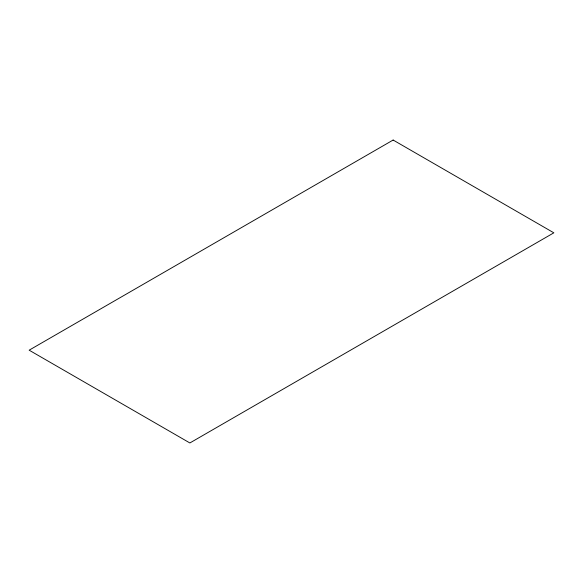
<?xml version="1.0" encoding="UTF-8"?>
<svg xmlns="http://www.w3.org/2000/svg" width="583" height="583" viewBox="0 0 583 583"><rect width="100%" height="100%" fill="white"/><g stroke="black" fill="none" stroke-linecap="round" stroke-linejoin="round"><path stroke-width="0.87" d="M393.131 140.037L29.15 350.179L189.869 442.963L553.85 232.821L393.131 140.037"/></g></svg>
